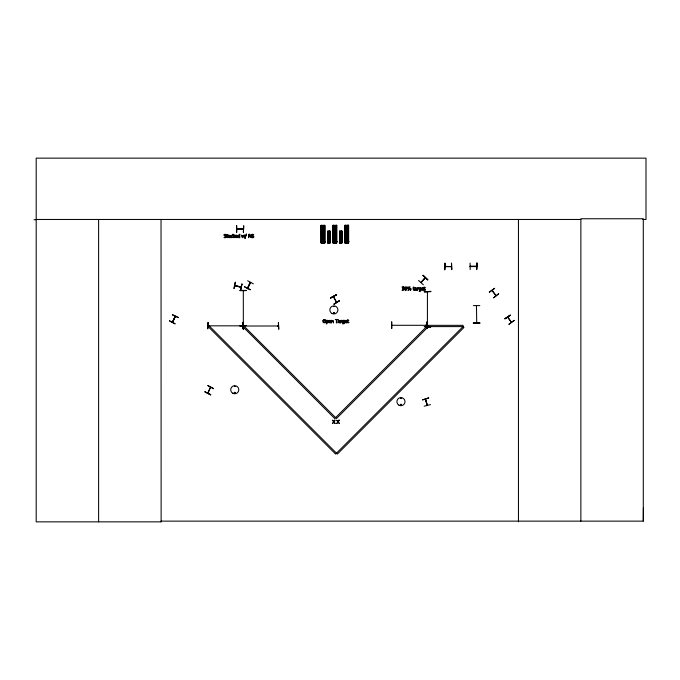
<?xml version="1.0" encoding="UTF-8"?>
<svg xmlns="http://www.w3.org/2000/svg" width="680" height="680" viewBox="0 0 680 680"><rect width="100%" height="100%" fill="white"/><g stroke="black" fill="none" stroke-linecap="round" stroke-linejoin="round"><path stroke-width="1.02" d="M642.821 219.462L646 219.462L646 158.151L36.193 158.151L36.193 521.849L161.126 521.849L161.041 521.135L643.288 521.135L643.382 507.986M247.367 288.031L247.894 287.495M427.372 326.527L427.644 325.848L427.644 326.57M234.124 392.785C235.764 390.881 235.101 394.655 234.192 392.938M234.371 392.785C235.883 391.527 234.234 394.366 234.566 392.445M333.531 306.544L334.228 306.45L333.574 306.629M334.313 313.063C333.361 311.567 333.591 314.092 334.161 313.225M334.492 313.115C333.404 310.853 333.064 314.678 334.39 313.242M400.325 404.694C402.186 403.01 400.953 406.325 400.444 404.991M400.512 404.694C402.101 403.401 400.46 406.334 400.758 404.362M401.293 398.378L400.648 398.106L401.234 398.446M243.338 325.44L243.312 290.802M427.677 291.788L427.423 292.425L427.423 291.771M427.677 326.434L427.644 325.916M425.536 399.177L427.201 405.407M172.338 322.125L172.847 321.716M175.321 316.447L172.593 322.15M207.799 393.048L210.528 387.251L207.969 393.21M234.719 285.676L241.069 287.232M234.787 285.694L235.535 285.558L234.906 285.659M476.459 305.949L476.731 322.736M235.314 282.251L233.988 288.626L235.28 282.243M240.516 286.832L241.043 287.257L234.855 285.634M240.593 290.351L241.918 283.976L240.626 290.36M240.363 290.292L241.961 283.993M425.221 277.644L424.906 278.332L425.391 277.788M335.078 242.734L335.036 242.046M346.962 242.692L346.469 242.709L346.927 242.615L346.562 241.995M333.378 296.795L336.617 302.345M235.067 386.452L234.447 386.197L234.982 386.597M169.498 320.773L175.21 323.892L169.464 320.858M172.304 314.908L178.202 317.62M172.363 322.065L175.134 316.26L175.023 317.007M172.593 322.269L175.406 316.37M210.647 394.885L204.935 391.765L210.656 394.859M250.58 282.361C243.219 298.265 250.801 279.395 250.274 282.957M247.613 288.184L250.648 282.387M250.342 289.587L244.545 286.654M253.351 283.824L247.639 280.738M243.729 326.06L244.29 325.728L243.61 325.728L336.49 418.506L428.4 326.596L463.054 326.596L463.956 327.497L337.382 454.062L209.023 325.703L208.131 326.596L335.597 454.062L463.054 326.596L463.054 325.337L428.4 325.337L428.4 326.596L427.507 325.703L334.704 418.506L242.794 326.596L243.686 325.703M426.708 325.286L425.986 325.065L426.708 325.057M242.777 229.16L243.363 228.871L243.312 229.33M444.958 266.348L451.41 266.645L444.941 266.645M470.16 266.212L476.587 266.212M420.903 282.455L421.524 282.268M421.498 282.251L421.158 282.616L425.144 277.695M427.423 405.238L425.459 399.177M208.233 325.83L242.76 325.83M278.383 325.992L277.797 325.737M243.729 326.026L278.315 325.992L277.729 325.771M391.977 325.286L426.624 325.303M476.654 266.433L470.245 266.458M425.399 277.831L420.92 282.514M418.565 280.44L423.376 284.81M420.962 282.464L425.17 277.695M333.608 312.681L334.075 312.622M489.277 292.06L494.547 288.243M489.438 292.281L494.683 288.439M498.627 293.828L493.544 297.882L498.576 293.751M504.917 318.707L510.357 315.137L504.9 318.682M505.062 318.903L510.331 315.103M511.343 322.303L507.866 316.982M509.006 324.292L514.207 320.399M234.838 285.37L241.128 287.011L240.474 286.798M336.269 295.026L330.463 297.959L336.243 294.984M330.471 297.984L336.099 294.738M330.591 298.197L336.226 294.942M333.931 303.977L339.558 300.73M424.167 406.207L430.474 404.608M208.683 325.822L208.165 325.533L208.751 325.533M242.76 325.797L242.309 325.797M322.771 242.743L322.804 242.037M496.009 295.553L492.346 290.436M333.548 296.591L336.541 302.32M239.947 290.394L246.449 290.377M239.947 290.666L246.449 290.624M424.286 291.703L430.78 291.703M243.278 329.128L242.871 322.397L243.27 328.89M243.21 322.626L243.61 329.128L243.202 322.397M391.536 321.921L391.603 328.423M277.729 325.992L278.315 325.992M426.624 325.031L426.122 325.32M426.054 325.286L426.64 325.286M430.78 326.876L424.286 326.587L430.788 326.91M424.286 326.629L430.78 326.638M278.766 329.12L278.409 322.626L278.74 329.12M427.091 328.414L426.734 321.921L427.057 328.414M473.339 305.6L479.833 305.626M473.339 323.068L479.842 323.068M34 219.716L36.193 219.708M36.193 219.462L580.873 219.462M321.096 225.377L324.853 225.369L324.836 242.964L321.096 242.981L321.096 225.377L321.173 242.981M344.853 225.335L348.611 225.318L348.611 242.913L344.853 242.93L344.87 225.335L344.93 242.93M236.504 225.734L236.538 232.228M333.225 227.145L336.473 227.145M345.108 227.12L348.355 227.12M321.351 227.171L324.598 227.171M321.351 228.361L324.598 228.361M333.225 228.335L336.473 228.335M345.108 228.31L348.355 228.31M243.38 229.092L236.997 229.16M345.108 230.095L348.355 230.095M321.351 230.146L324.598 230.146M333.225 230.121L336.473 230.121M321.343 231.736L324.598 231.736M333.225 231.71L336.473 231.71M345.1 231.684L348.347 231.684M243.363 232.228L243.729 225.734L243.406 232.228M327.828 232.416L329.995 232.416M339.711 232.39L341.878 232.39M327.828 233.214L329.995 233.214M339.711 233.189L341.878 233.189M333.225 233.495L336.473 233.495M345.1 233.47L348.347 233.47M321.343 233.52L324.598 233.52M327.828 234.404L329.995 234.404M339.711 234.379L341.878 234.379M327.828 235.467L329.995 235.467M339.702 235.441L341.87 235.441M339.702 236.631L341.87 236.631M327.828 236.657L329.995 236.657M333.225 241.153L336.473 241.153M345.108 241.128L348.355 241.128M321.351 241.179L324.598 241.179M320.807 241.68L325.142 241.68M332.681 241.663L337.017 241.663M344.565 241.638L348.899 241.638M320.807 241.816L325.142 241.816M327.828 241.766L329.995 241.766M332.681 241.791L337.017 241.791M339.711 241.74L341.878 241.74M344.565 241.774L348.899 241.774M334.594 241.97L335.104 242.003M346.469 241.944L346.978 241.944M339.346 242.08L342.236 242.08M339.346 242.165L342.236 242.165M477.02 263.075L476.654 269.569L476.986 263.075M451.46 263.211L451.792 269.705L451.546 263.211M470.135 266.577L476.671 266.577M470.16 269.569L470.067 263.075M444.601 269.705L444.95 263.211L444.627 269.705M511.411 322.311L507.569 317.152M277.797 326.06L278.383 325.762M242.309 325.83L242.887 325.533M243.227 228.803L236.938 228.871L237.524 228.871M172.44 314.611L178.304 317.407M204.918 391.799L210.783 394.604M244.434 286.866L250.189 289.875M427.423 291.839L427.423 326.57M422.926 275.502L427.796 279.803M514.19 320.382L508.946 324.224M491.954 290.522L495.873 295.757M425.442 399.109L427.133 405.425M427.414 325.916L427.423 326.502M391.799 321.921L391.841 328.423M243.474 322.626L243.517 329.128M242.964 322.397L242.998 328.899M643.288 521.135L643.288 218.756L580.873 218.756L580.873 521.135M518.449 219.462L518.449 521.849M476.748 263.075L476.671 269.569M444.873 263.211L444.915 269.705M348.525 225.318L348.525 242.913M348.381 225.318L348.355 242.913M348.177 225.318L348.177 242.913M348.118 225.318L348.1 242.913M347.981 225.318L347.897 242.913M347.752 225.318L347.752 242.913L347.692 225.318M347.463 226.355L347.548 241.884M347.225 242.913L346.23 242.913M345.916 226.363L345.984 241.893M345.482 225.335L345.5 242.93M345.142 225.335L345.075 242.93M341.896 231.191L341.878 242.93M341.7 231.191L341.708 242.93M341.572 231.191L341.624 242.93M341.471 231.191L341.428 242.93M341.284 231.191L341.292 242.93M341.122 242.93L340.459 242.93M340.298 231.2L340.247 242.939M340.153 231.2L340.127 242.939M339.975 231.2L340.017 242.939M339.873 231.2L339.83 242.939M339.711 231.2L339.711 242.939M336.651 225.344L336.651 242.939M336.438 225.344L336.473 242.939M336.302 225.344L336.302 242.939M336.217 226.38L336.226 242.939M336.099 226.38L336.022 242.939M335.605 226.38L335.589 242.939M335.35 242.939L334.356 242.939M334.041 226.389L334.118 242.955M333.888 242.955L333.863 225.352L333.829 242.955M333.684 226.389L333.625 242.955M333.489 225.352L333.472 242.955M333.404 225.352L333.404 242.955M333.225 225.352L333.2 242.955M333.055 225.352L333.055 242.955M329.995 231.217L329.995 242.955M329.825 231.217L329.825 242.955M329.74 231.217L329.69 242.955M329.596 231.217L329.553 242.955M329.46 231.217L329.4 242.955M329.248 242.955L328.584 242.955M328.423 231.225L328.372 242.964M328.227 231.225L328.27 242.964M328.134 231.225L328.083 242.964M327.947 231.225L327.998 242.964M327.828 231.225L327.853 242.964M324.776 225.369L324.776 242.964M324.598 225.369L324.598 242.964M324.139 225.369L324.224 242.964M323.723 226.398L323.791 242.964M323.468 242.964L322.473 242.964M322.235 226.415L322.159 242.981M322.014 242.981L321.98 225.377L321.946 242.981M321.725 225.377L321.742 242.981M321.606 225.377L321.589 242.981M321.529 225.377L321.529 242.981M321.351 225.377L321.317 242.981M236.776 225.734L236.776 232.228M161.032 219.462L161.126 521.849M98.617 219.462L98.617 521.849M403.861 288.541A0.96 0.96 0 0 0 403.359 288.218L402.602 288.192L402.602 287.283L404.039 286.875L402.152 286.875C401.829 289.094 405.748 289.17 402.016 290.19L403.597 290.19L404.039 288.94A0.85 0.85 0 0 0 403.707 288.388M404.515 288.167C406.147 295.911 408.289 282.489 404.515 288.167M404.991 287.997C405.178 293.522 407.337 285.183 404.991 287.997M407.133 287.589C408.161 291.465 409.564 284.775 407.133 287.589M409.649 289.119C410.677 292.995 412.072 286.305 409.649 289.119M325.431 321.207C323.178 325.848 323.187 316.557 325.431 321.207M231.081 236.206C230.877 237.906 234.124 237.226 231.327 237.685A0.994 0.994 0 0 1 230.809 237.252L230.953 235.425L232.577 235.272L231.081 236.206M344.497 322.635L344.054 323.723L342.584 323.791C346.757 322.626 339.779 323.119 343.213 320.297A1.156 1.156 0 0 1 344.063 320.458L344.497 320.348L344.497 322.635M421.022 290.02L420.58 291.116L419.109 291.176C423.283 290.012 416.304 290.504 419.738 287.691A1.156 1.156 0 0 1 420.589 287.844L421.022 287.733L421.022 290.02M328.534 321.572C328.899 323.493 326.102 322.303 326.808 323.875L326.375 323.875L326.375 320.348L327.99 320.365L328.534 321.572M322.898 320.798C322.192 324.181 327.428 323 325.669 320.135A1.317 1.317 0 0 0 325.023 319.541L323.501 319.685L322.898 320.798M407.55 287.529C407.643 290.326 409.105 286.11 407.55 287.529M410.065 289.06C410.159 291.83 411.604 287.674 410.065 289.06M235.169 236.138L235.671 237.575L237.32 237.55L235.603 236.674L237.371 236.462L236.938 235.221L235.858 235.152L235.169 236.138M237.651 236.121L238.034 237.583L239.793 237.711L239.793 234.124L239.36 235.237A1.173 1.173 0 0 0 238.501 235.084A1.011 1.011 0 0 0 237.957 235.425L237.651 236.121M328.831 321.351L329.332 322.787L330.981 322.771L329.264 321.895L331.032 321.683L330.599 320.433L329.519 320.374L328.831 321.351M344.973 321.351L345.474 322.787L347.123 322.771L345.406 321.895L347.174 321.683L346.74 320.433L345.661 320.374L344.973 321.351M421.498 288.736L422 290.173L423.649 290.156L421.931 289.28L423.7 289.068L423.266 287.827L422.186 287.759L421.498 288.736M224.018 234.991C225.216 237.048 227.103 236.929 223.966 237.499C226.176 238.909 227.256 235.484 224.587 235.493C224.68 234.209 227.706 234.77 224.689 234.285A1.097 1.097 0 0 0 224.179 234.643L224.018 234.991M251.745 234.991C252.943 237.048 254.83 236.929 251.694 237.499C253.903 238.909 254.983 235.484 252.314 235.493C252.407 234.209 255.433 234.77 252.416 234.285A1.097 1.097 0 0 0 251.906 234.643L251.745 234.991M328.091 321.615C328.219 323.204 325.771 322.609 326.808 320.986L327.76 320.748L328.091 321.615M238.127 236.011C238.433 239.845 240.295 233.877 238.127 236.011M228.166 236.716L228.131 236.963A0.884 0.884 0 0 0 228.268 237.43L230.18 237.711L230.027 235.382L228.344 235.186L229.755 236.011L228.166 236.716M338.181 321.929L338.155 322.175A0.884 0.884 0 0 0 338.291 322.651L340.204 322.923L340.051 320.603L338.368 320.407L339.771 321.232L338.181 321.929M414.715 289.315L414.681 289.561A0.884 0.884 0 0 0 414.817 290.037L416.729 290.309L416.576 287.988L414.894 287.793L416.304 288.618L414.715 289.315M342.83 321.207C343.171 324.844 344.973 319.149 342.83 321.207M419.356 288.592C419.704 292.23 421.506 286.535 419.356 288.592M322.269 232.441C323.153 235.195 324.42 230.495 322.269 232.441M328.449 235.934C329.018 237.779 329.894 234.634 328.449 235.934M334.152 232.416C335.036 235.169 336.294 230.469 334.152 232.416M340.323 235.909C340.909 237.745 341.751 234.608 340.323 235.909M346.026 232.39C346.911 235.144 348.177 230.444 346.026 232.39M228.607 236.759L229.262 237.354L229.755 236.359L228.607 236.759M338.631 321.971L339.286 322.575L339.771 321.572L338.631 321.971M415.157 289.365L415.811 289.96L416.304 288.966L415.157 289.365M244.579 235.135L244.154 237.125L243.525 235.135L242.556 237.125L241.647 235.135L242.309 237.711L243.329 235.722L244.367 237.711L245.012 235.135L244.579 235.135M235.654 235.85C237.286 237.422 236.988 234.371 235.654 235.85M329.315 321.062C330.947 322.643 330.65 319.583 329.315 321.062M345.457 321.062C347.089 322.643 346.791 319.583 345.457 321.062M421.982 288.447C423.615 290.028 423.317 286.977 421.982 288.447M246.364 234.124L245.029 238.45L246.364 234.124M323.204 242.046L322.711 242.02L323.161 242.072M207.893 385.569L213.596 388.697L207.893 385.569M409.896 286.875L408.102 290.309L409.896 286.875M334.679 420.147L333.846 421.49L332.503 420.147L333.565 421.863L332.469 423.58L333.812 422.203L335.172 423.58L334.101 421.838L335.172 420.147L334.679 420.147M338.895 420.147L338.062 421.49L336.719 420.147L337.781 421.863L336.685 423.58L338.036 422.203L339.397 423.58L338.317 421.838L339.388 420.147L338.895 420.147M423.104 275.298L427.745 279.854L423.104 275.298M234.422 235.135L233.401 236.224L232.968 234.124L232.968 237.711L233.572 236.462L235.11 237.711L233.903 236.206L234.965 235.135L234.422 235.135M341.402 320.96L340.816 322.923L340.816 320.348L342.176 320.365L341.402 320.96M417.936 288.354L417.341 290.309L417.341 287.733L418.71 287.75L417.936 288.354M332.095 320.484L331.466 320.348L331.466 322.923L331.899 321.002L332.571 320.688L333.498 322.923L333.37 320.662L332.095 320.484M339.515 300.653L334.067 304.215L339.515 300.653M227.97 237.294L227.307 237.286L227.197 235.493L227.996 235.135L226.763 234.396C226.27 235.017 226.593 238.867 227.996 237.294M414.519 289.901L413.856 289.892L413.746 288.099L414.545 287.733L413.312 286.994C412.777 287.64 413.21 291.482 414.519 289.901M425.374 289.901L424.711 289.892L424.6 288.099L425.399 287.733L424.167 286.994C423.631 287.64 424.065 291.482 425.374 289.901M348.84 322.507L348.185 322.507L348.075 320.705L348.865 320.348L347.642 319.608C347.14 320.238 347.463 324.079 348.865 322.507M428.68 397.927L422.493 399.925L428.672 397.894M430.78 291.389L424.286 291.788L430.78 291.389M208.071 322.397L207.757 328.899L208.063 322.397M246.449 325.507L239.955 325.907L246.449 325.507M479.842 323.025L473.339 323.221L479.842 323.025M336.727 225.344L332.971 225.352L332.971 242.955L336.727 242.939L336.719 225.344M243.38 229.262L236.844 229.236L243.38 229.33M330.166 231.217L327.658 231.225L327.658 242.964L330.166 242.955L330.157 231.217M342.048 231.191L339.541 231.2L339.541 242.939L342.048 242.93L342.048 231.191M249.364 234.277L248.71 234.277L248.71 237.711L249.144 234.745L251.167 237.711L251.167 234.277L250.742 236.997L249.364 234.277M330.361 242.105L327.471 242.105L330.361 242.19M338.028 319.49L335.265 319.49L336.413 319.898L336.413 322.923L336.872 322.923L336.872 319.898L338.028 319.49M345.772 242.93L345.772 225.335L345.738 242.93M345.346 242.93L345.363 225.335L345.287 242.93M335.844 242.939L335.877 225.344L335.809 242.939M324.42 242.964L324.42 225.369L324.343 242.964M323.995 242.964L323.96 225.369L323.935 242.964M398.922 405.178A4.063 4.063 0 0 0 405.017 401.659A4.063 4.063 0 0 0 398.922 398.14A4.063 4.063 0 0 0 398.922 405.178M232.73 393.261A4.063 4.063 0 0 0 238.816 389.742A4.063 4.063 0 0 0 232.73 386.231A4.063 4.063 0 0 0 232.73 393.261M331.857 313.429A4.054 4.054 0 0 0 337.934 309.918A4.054 4.054 0 0 0 331.857 306.408A4.054 4.054 0 0 0 331.857 313.429"/></g></svg>
